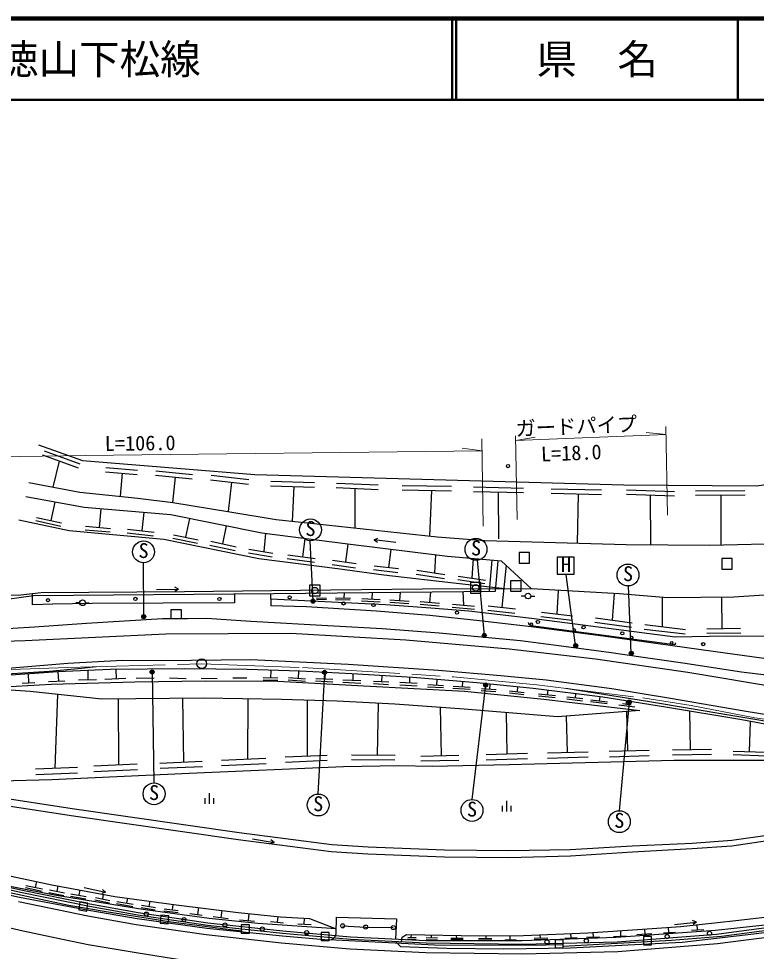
# Model space of a CAD drawing. Units: millimetres at full size, sheet at 1:1000; details may follow other scales. Extents: x -26383562 to 680000, y -222580654 to 380000.
# Drawn here: x 244280 to 335266, y 264914 to 380000 of the extents above; entities that cross this region are included whole.
import ezdxf
from ezdxf.enums import TextEntityAlignment as Align

# ---------------------------------------------------------------- set-up
doc = ezdxf.new("R2010")
doc.units = ezdxf.units.MM
doc.header["$LTSCALE"] = 1000
doc.linetypes.add('CHAIN', pattern=[18.5, 12, -1.5, 3.5, -1.5])
for name, color, linetype, lineweight in [('M-BGD', 7, 'Continuous', 25), ('M-BGD-EXST', 7, 'Continuous', 25), ('M-BMK', 2, 'CHAIN', 13), ('M-BMK-SRVR', 3, 'Continuous', 25), ('M-STR-HTXT', 7, 'Continuous', 13), ('M-STR-STRC', 7, 'Continuous', 25), ('M-TTL', 2, 'Continuous', 140), ('M-TTL-LINE', 7, 'Continuous', 50)]:
    doc.layers.add(name, color=color, linetype=linetype, lineweight=lineweight)
doc.layers.add('M-TTL-TXT', color=7, linetype='Continuous')
doc.styles.add('ＭＳ ゴシック', font='')
doc.styles.get('ＭＳ ゴシック').set_extended_font_data('MS Gothic')

msp = doc.modelspace()

# ---------------------------------------------------------------- hatches: boundary and pattern name
at = {"layer": 'M-BGD-EXST'}
for points in [[(280374, 308001, 1), (280813, 308240, 0.41421), (280474, 308340, 0.41421)], [(259489, 306089, 1), (259928, 306328, 0.41421), (259589, 306428, 0.41421)], [(301498, 303771, 1), (301937, 304010, 0.41421), (301598, 304110, 0.41421)], [(312761, 302514, 1), (313200, 302753, 0.41421), (312861, 302853, 0.41421)], [(319626, 301580, 1), (320065, 301819, 0.41421), (319726, 301919, 0.41421)], [(260522, 299268, 1), (260961, 299507, 0.41421), (260622, 299607, 0.41421)], [(281781, 299209, 1), (282220, 299448, 0.41421), (281881, 299548, 0.41421)], [(301653, 297663, 1), (302092, 297902, 0.41421), (301753, 298002, 0.41421)], [(319370, 295558, 1), (319809, 295797, 0.41421), (319469, 295897, 0.41421)]]:
    msp.add_hatch(color=256, dxfattribs=at).paths.add_polyline_path(points)

# ---------------------------------------------------------------- linework, layer by layer
at = {"layer": 'M-BGD'}
for p, q in [((247223, 326165), (251623, 324563)), ((247412, 326683), (251812, 325081)), ((248527, 322194), (249316, 325403)), ((255034, 324626), (258955, 324307)), ((254989, 324077), (258910, 323757)), ((256849, 321070), (257080, 323906)), ((261160, 323665), (265671, 323200)), ((261216, 324213), (265728, 323748)), ((263291, 320284), (263613, 323412)), ((268023, 323653), (272677, 323120)), ((267960, 323105), (272614, 322572)), ((270174, 319170), (270591, 322804)), ((275348, 322363), (280756, 322208)), ((275364, 322914), (280772, 322759)), ((278045, 317971), (278243, 322280)), ((283478, 322681), (288636, 322462)), ((291601, 322406), (297684, 322303)), ((283455, 322130), (288612, 321911)), ((285793, 317148), (285804, 322030)), ((291592, 321855), (297675, 321752)), ((295015, 316169), (295226, 321793)), ((300376, 321668), (306550, 321525)), ((300389, 322219), (306562, 322076)), ((303495, 315811), (303463, 321596)), ((309959, 321436), (316168, 321302)), ((309971, 321987), (316180, 321853)), ((313194, 315291), (313325, 321364)), ((319253, 321308), (325172, 321124)), ((319270, 321859), (325189, 321675)), ((322254, 315094), (322212, 321216)), ((327776, 321754), (333866, 321776)), ((327778, 321203), (333868, 321225)), ((330931, 315069), (330909, 321214)), ((248760, 320351), (248259, 318075)), ((254398, 319526), (254202, 317224)), ((259729, 319075), (259472, 316825)), ((246410, 318067), (249478, 317392)), ((246497, 318463), (249565, 317788)), ((265337, 318334), (264872, 316008)), ((252484, 316941), (255562, 316678)), ((252521, 317368), (255599, 317105)), ((257657, 316565), (260932, 316190)), ((257710, 317027), (260985, 316652)), ((269884, 317417), (269410, 315209)), ((263293, 315889), (266340, 315279)), ((263377, 316307), (266424, 315698)), ((267963, 315520), (271098, 314847)), ((274730, 316471), (274510, 314241)), ((279580, 315834), (279275, 313611)), ((288116, 315706), (288520, 315403)), ((267859, 315036), (270994, 314363)), ((272686, 314545), (275633, 314054)), ((284881, 315137), (284583, 312972)), ((290179, 314495), (289909, 312281)), ((272610, 314086), (275557, 313595)), ((277412, 313393), (280788, 312930)), ((277475, 313858), (280851, 313394)), ((283010, 313188), (285919, 312787)), ((295702, 313825), (295559, 311622)), ((300335, 313372), (300168, 310948)), ((302355, 309338), (302687, 313168)), ((282934, 312636), (285843, 312235)), ((288058, 312023), (291054, 311658)), ((288116, 312499), (291112, 312135)), ((293397, 311944), (296859, 311428)), ((304403, 312545), (303873, 307367)), ((293324, 311455), (296786, 310940)), ((298428, 310800), (301789, 310298)), ((298487, 311199), (301849, 310697)), ((263989, 309590), (263549, 309838)), ((275372, 308387), (275366, 309046)), ((281009, 308539), (282254, 308498)), ((283356, 308551), (285192, 308510)), ((284415, 309144), (284402, 308528)), ((286594, 308467), (288882, 308349)), ((287897, 309181), (287857, 308402)), ((291332, 309219), (291264, 308190)), ((295057, 309259), (294956, 307976)), ((299074, 309303), (299148, 307624)), ((306757, 308756), (306279, 308756)), ((307457, 308756), (307934, 308756)), ((310805, 309452), (310676, 306551)), ((317733, 309053), (317501, 305779)), ((323669, 308598), (323646, 304977)), ((330954, 308591), (330999, 304746)), ((251814, 307923), (251337, 307923)), ((252514, 307923), (252991, 307923)), ((281004, 308378), (282249, 308337)), ((283351, 308316), (285187, 308275)), ((286578, 308167), (288867, 308049)), ((290048, 307985), (292424, 307828)), ((290067, 308270), (292442, 308112)), ((293792, 307739), (296146, 307553)), ((293817, 308065), (296172, 307880)), ((297745, 307397), (300486, 307144)), ((297777, 307751), (300519, 307498)), ((302194, 307556), (305551, 307177)), ((302132, 307008), (305489, 306630)), ((308691, 306229), (312532, 305777)), ((308756, 306777), (312597, 306324)), ((315364, 305517), (319874, 304895)), ((315439, 306063), (319949, 305441)), ((321498, 305228), (326547, 304639)), ((321434, 304680), (326483, 304092)), ((329148, 304724), (333330, 304773)), ((329155, 304173), (333336, 304222)), ((249132, 299407), (249189, 298271)), ((252794, 299573), (252826, 298436)), ((256278, 299705), (256323, 298560)), ((275379, 299588), (275339, 298673)), ((278816, 299472), (278763, 298616)), ((282099, 299324), (282059, 298531)), ((244694, 298015), (246272, 298101)), ((245452, 299146), (245511, 298060)), ((247968, 298210), (249965, 298310)), ((251679, 298404), (253878, 298466)), ((254904, 298505), (257495, 298606)), ((258773, 298638), (260996, 298677)), ((262886, 298669), (264922, 298599)), ((266784, 298606), (268766, 298591)), ((270680, 298653), (272429, 298676)), ((274422, 298426), (276240, 298372)), ((274430, 298700), (276249, 298646)), ((277538, 298397), (279660, 298265)), ((277556, 298691), (279678, 298559)), ((280901, 298295), (283023, 298186)), ((280916, 298589), (283038, 298481)), ((284260, 298116), (286475, 298015)), ((284275, 298431), (286490, 298330)), ((285514, 299166), (285478, 298376)), ((288051, 298271), (289925, 298154)), ((289087, 298943), (289041, 298209)), ((291294, 298117), (293431, 298000)), ((292506, 298731), (292469, 298053)), ((295853, 298454), (295813, 297766)), ((299034, 298183), (298997, 297550)), ((288033, 297968), (289906, 297852)), ((291276, 297782), (293413, 297665)), ((294718, 297566), (296677, 297453)), ((294733, 297828), (296692, 297715)), ((297848, 297382), (299963, 297261)), ((297861, 297616), (299977, 297494)), ((301333, 297112), (303144, 296990)), ((301349, 297343), (303160, 297222)), ((302379, 297877), (302338, 297277)), ((304829, 297060), (306622, 296869)), ((305819, 297538), (305757, 296961)), ((309543, 297125), (309486, 296578)), ((249080, 296619), (248739, 287530)), ((256545, 296048), (256586, 287955)), ((264503, 296135), (264605, 288271)), ((272556, 296067), (272511, 288645)), ((279880, 295890), (279879, 289017)), ((304802, 296807), (306595, 296615)), ((308383, 296458), (310464, 296241)), ((308407, 296691), (310488, 296473)), ((311877, 296057), (313819, 295840)), ((311907, 296322), (313848, 296105)), ((312981, 296698), (312926, 296208)), ((314838, 295949), (316910, 295688)), ((315946, 296330), (315881, 295818)), ((319231, 295420), (319293, 295813)), ((288605, 295504), (288519, 289138)), ((296251, 295005), (296389, 289063)), ((314813, 295752), (316885, 295491)), ((318314, 295317), (320265, 295083)), ((318748, 295481), (319820, 295346)), ((304419, 294367), (304487, 289292)), ((311816, 293927), (311935, 289473)), ((319244, 294489), (319376, 289657)), ((327022, 294561), (327094, 289822)), ((334506, 293293), (334385, 289551)), ((277166, 288901), (282314, 289120)), ((285350, 289181), (290704, 289108)), ((293875, 289004), (298572, 289113)), ((301931, 289219), (307042, 289365)), ((309496, 289408), (314510, 289541)), ((309513, 288762), (314527, 288896)), ((317130, 289596), (322034, 289729)), ((317148, 288933), (322052, 289066)), ((324909, 289789), (329740, 289862)), ((324918, 289176), (329749, 289249)), ((332406, 289187), (336543, 289054)), ((332420, 289615), (336557, 289481)), ((253533, 287802), (258887, 288070)), ((261690, 288149), (266922, 288367)), ((261716, 287521), (266949, 287740)), ((269286, 288509), (274762, 288740)), ((269314, 287862), (274790, 288093)), ((277193, 288276), (282340, 288494)), ((285342, 288604), (290696, 288531)), ((293889, 288409), (298586, 288518)), ((301950, 288556), (307061, 288702)), ((246370, 287440), (251532, 287635)), ((246396, 286753), (251558, 286948)), ((253568, 287095), (258922, 287362)), ((267811, 283122), (267811, 284451)), ((267278, 283122), (267278, 283819)), ((268345, 283122), (268345, 283819)), ((304477, 282165), (304477, 283493)), ((303943, 282165), (303943, 282862)), ((305010, 282165), (305010, 282862)), ((275779, 278355), (275391, 278679)), ((245105, 272778), (247182, 272357)), ((245156, 273032), (247233, 272612)), ((246481, 273517), (246335, 272794)), ((249110, 272979), (249002, 272319)), ((248010, 272195), (249871, 271824)), ((248071, 272504), (249932, 272133)), ((250654, 271707), (252554, 271386)), ((250706, 272017), (252606, 271696)), ((251822, 272485), (251714, 271847)), ((254717, 271957), (254601, 271385)), ((255001, 272219), (254629, 272561)), ((253686, 271258), (255481, 270893)), ((253747, 271559), (255542, 271194)), ((256357, 270810), (258369, 270455)), ((256406, 271084), (258418, 270730)), ((257707, 271476), (257601, 270874)), ((259417, 270603), (261168, 270315)), ((260460, 271091), (260354, 270449)), ((263288, 270694), (263210, 270037)), ((259374, 270338), (261124, 270050)), ((262195, 269906), (263940, 269701)), ((262224, 270152), (263969, 269948)), ((265400, 269584), (266929, 269374)), ((266460, 270306), (266343, 269455)), ((269340, 269961), (269205, 269096)), ((272671, 269579), (272591, 268709)), ((268277, 269207), (270132, 268986)), ((271509, 268808), (273386, 268637)), ((275339, 268603), (276945, 268420)), ((276244, 269199), (276166, 268509)), ((278698, 268304), (280343, 268215)), ((279477, 268995), (279438, 268264)), ((327867, 268527), (327405, 268732)), ((327940, 268187), (327987, 267563)), ((312340, 267120), (312378, 266582)), ((315103, 267247), (315120, 266687)), ((318494, 267460), (318523, 266795)), ((320523, 266978), (322371, 267124)), ((321475, 267649), (321522, 267057)), ((323804, 267187), (325293, 267297)), ((324395, 267853), (324440, 267234)), ((327271, 267509), (328774, 267622)), ((292255, 266459), (293305, 266418)), ((292263, 266663), (293313, 266622)), ((292677, 266992), (292664, 266647)), ((294548, 266367), (295931, 266346)), ((294551, 266610), (295935, 266590)), ((295174, 266941), (295169, 266601)), ((297598, 266544), (299100, 266550)), ((297599, 266356), (299101, 266361)), ((298263, 266878), (298264, 266547)), ((301013, 266498), (302622, 266513)), ((301015, 266305), (302624, 266320)), ((301917, 266829), (301920, 266506)), ((304230, 266341), (305645, 266377)), ((304868, 266863), (304881, 266357)), ((307865, 266528), (309531, 266596)), ((307872, 266361), (309538, 266428)), ((308566, 266965), (308583, 266557)), ((311663, 266532), (313185, 266640)), ((314314, 266658), (315926, 266716)), ((317636, 266757), (319208, 266824))]:
    msp.add_line(p, q, dxfattribs=at)
for points in [[(282467, 266293), (276825, 266781), (267495, 267723), (258905, 268933), (252931, 269973), (244373, 271552), (237473, 273094), (227807, 275635), (222168, 277387), (213447, 280324), (205702, 283102), (199301, 285641), (188766, 290205), (179778, 294514), (173385, 297908), (166280, 301852), (151637, 310760), (145598, 314868), (141368, 317826), (137336, 320767), (131533, 325280), (124223, 331299), (118744, 336060), (113198, 341180)], [(246709, 327426), (252142, 325474), (273429, 323759), (295487, 323130), (318929, 322469), (335267, 322348), (340390, 323110), (342956, 323491), (344553, 323626), (348940, 323250), (350024, 321139), (349947, 308623), (350057, 304116), (347705, 303729), (331536, 303793), (325252, 303686), (307529, 305987), (299820, 306876), (295124, 307276), (289525, 307666), (275372, 308387), (275387, 307563)], [(245530, 322747), (251805, 321588), (258990, 320850), (263291, 320284), (270329, 319145), (276027, 318185), (282207, 317529), (295892, 316076), (301797, 315614), (319201, 315121), (329503, 315032), (339792, 315295)], [(341209, 309183), (332496, 308601), (324306, 308547), (318396, 309015), (307518, 309641), (303841, 313068), (297181, 313646), (284881, 315137), (274279, 316531), (263065, 318792), (252363, 319698), (245156, 321004)], [(304232, 309637), (298649, 310251), (289324, 311332), (283618, 312118), (273912, 313363), (262204, 315716), (250498, 316786), (244306, 318098)], [(290792, 315382), (288116, 315706), (288581, 315904)], [(241324, 308169), (246120, 308811), (275768, 309050), (303094, 309346), (303420, 313105)], [(307518, 309641), (294065, 309623), (279034, 309451), (264755, 309255), (247074, 309150), (244548, 308855), (241324, 308819)], [(261294, 309565), (263989, 309590), (263554, 309333)], [(270903, 309011), (270887, 307922), (253287, 307854), (248503, 307744), (245970, 307686), (245988, 309023)], [(351296, 299797), (342157, 300441), (337401, 300876), (329922, 301931), (316392, 303795), (307499, 304957), (301135, 305694), (294992, 306347), (288401, 306891), (279768, 307421), (275387, 307563)], [(264356, 305956), (264356, 307053), (263056, 307053), (263056, 305943)], [(339530, 298602), (333443, 299367), (326184, 300482), (321316, 301175), (317056, 301780), (311209, 302580), (306184, 303208), (300928, 303724), (296152, 304162), (289124, 304712), (283164, 305028), (272898, 305615), (267447, 305973), (265110, 305963), (262016, 305932), (252663, 305357), (246240, 304932), (238184, 304441)], [(307141, 305476), (307153, 305344), (307292, 305197), (307491, 305137), (325179, 302785), (325269, 302801), (325316, 302846), (325310, 302913), (325302, 302998)], [(436560, 302096), (436330, 301981), (434739, 301625), (427222, 299798), (417622, 297522), (410387, 295995), (403119, 294651), (393341, 293252), (387025, 292552), (382274, 292163), (375350, 291773), (370549, 291603), (363317, 291540), (356687, 291665), (349103, 291986), (340537, 292621), (332123, 294006), (321861, 295729), (311780, 297344)], [(239024, 298610), (238992, 298812), (242824, 299170), (248104, 299499), (252037, 299836), (253832, 300051)], [(386676, 292523), (386675, 292213), (382276, 291875), (376191, 291480), (371720, 291276), (363096, 291205), (356748, 291301), (350782, 291529), (343976, 291985), (339438, 292382), (333462, 293485), (324052, 295057), (316347, 296280), (307740, 297349), (300790, 298033), (292903, 298706), (285391, 299173), (278964, 299467), (272470, 299686), (264723, 299790), (255551, 299697), (249132, 299407), (241540, 298868), (239024, 298610)], [(437315, 295718), (434497, 295793), (395598, 289868), (360766, 282715), (350934, 280696), (332236, 277907), (327338, 277552), (319972, 277163), (312349, 276640), (304759, 276438), (296793, 276517), (287351, 276902), (282826, 277185), (271347, 278657), (251030, 281601), (234638, 284092), (229561, 285310), (222960, 287268), (219359, 288467)], [(437153, 296277), (434501, 296418), (395460, 290497), (360705, 283273), (350837, 281235), (332252, 278609), (327342, 278228), (319942, 277882), (312305, 277425), (304752, 277314), (296815, 277393), (287396, 277777), (282910, 278058), (271466, 279525), (251158, 282468), (234806, 284952), (229788, 286157), (223223, 288104), (219636, 289298)], [(213679, 292675), (224506, 288743), (229395, 287256), (233017, 286449), (236829, 286031), (242095, 285963), (248385, 286098), (265311, 286904), (284360, 287741), (291127, 287840), (295291, 287744), (304788, 287954), (325117, 288501), (339539, 288491), (350126, 289273), (368997, 290893), (371720, 291276)], [(411438, 286878), (401621, 283350), (396842, 281657), (390940, 279666), (384604, 277834), (378701, 276167), (370360, 273979), (360529, 271749), (348334, 269488), (338645, 268112), (330368, 267013), (318101, 266064), (306405, 265741), (294549, 265929), (285204, 266380), (276818, 267101), (267564, 268118), (258978, 269371), (253020, 270434), (244506, 272175), (237623, 273712)], [(209651, 283985), (218421, 280991), (224630, 278989), (230792, 277244), (240817, 274724), (248356, 273117), (256162, 271693), (263687, 270638), (271363, 269719), (276592, 269162), (280171, 268955), (283456, 267687)], [(214607, 280433), (223829, 277372), (235871, 273979), (242978, 272207), (250483, 270632), (255093, 269820), (263076, 268563), (270752, 267574), (271858, 267451)], [(273123, 278813), (275779, 278355), (275305, 278181)], [(283456, 267687), (273800, 268343), (267781, 268976), (259309, 270112), (248695, 271827), (242177, 273138), (235303, 274880)], [(343287, 269068), (338605, 268403), (330233, 267500), (317993, 266608), (306391, 266224), (294558, 266223), (285223, 266674), (276846, 267393), (267601, 268410), (259025, 269661), (253076, 270723), (244567, 272462), (237693, 273998)], [(252370, 272806), (255001, 272219), (254519, 272068)], [(291518, 266076), (291587, 266671), (292132, 267003), (301119, 266820), (306535, 266882), (314487, 267209), (321217, 267631), (325938, 267961), (332724, 268728), (338456, 269374), (339577, 269546)], [(282467, 266293), (282868, 266356), (283087, 266479), (283276, 266677), (283450, 267055), (283471, 269147), (290877, 268927), (290755, 266407)], [(290756, 266112), (291393, 265523), (297107, 265314), (304114, 265220), (312364, 265366), (319457, 265709), (326123, 266032), (334597, 267026), (341740, 267958), (342633, 268127), (343342, 268779)], [(311444, 265539), (324811, 266298), (330963, 266802), (335326, 267343), (342915, 268386)], [(325186, 268244), (327867, 268527), (327458, 268229)], [(284236, 268064), (287071, 267914), (290492, 267848)], [(282583, 266376), (295572, 265728), (307154, 265656), (311444, 265745)]]:
    msp.add_lwpolyline(points, dxfattribs=at)
for points in [[(305996, 312817), (307296, 312817), (307296, 314117), (305996, 314117)], [(331002, 312072), (332302, 312072), (332302, 313372), (331002, 313372)], [(280164, 308777), (281464, 308777), (281464, 310077), (280164, 310077)], [(300004, 309124), (301304, 309124), (301304, 310424), (300004, 310424)], [(304944, 309352), (306244, 309352), (306244, 310652), (304944, 310652)], [(239595, 297405), (248283, 297870), (258615, 298170), (267339, 298288), (276236, 298238), (286843, 297684), (299267, 297035), (309054, 296039), (320910, 294616), (310724, 293844), (299236, 294796), (290664, 295395), (283566, 295770), (276689, 295994), (267084, 296163), (254536, 296027), (245701, 296986)], [(251682, 270031), (252671, 269882), (252821, 270870), (251832, 271020)], [(261734, 268382), (262730, 268290), (262822, 269286), (261826, 269378)], [(271737, 267168), (272737, 267168), (272737, 268168), (271737, 268168)], [(281583, 266247), (282583, 266247), (282583, 267247), (281583, 267247)], [(310444, 265332), (311444, 265332), (311444, 266332), (310444, 266332)], [(321349, 265729), (322349, 265729), (322349, 266729), (321349, 266729)]]:
    msp.add_lwpolyline(points, close=True, dxfattribs=at)
for centre, radius in [((304639, 324784), 200), ((280814, 309427), 400), ((300654, 309774), 400), ((247900, 308247), 200), ((258688, 308403), 200), ((269045, 308392), 200), ((277701, 308591), 200), ((307107, 308756), 350), ((252164, 307923), 350), ((284348, 307847), 200), ((288039, 307646), 200), ((298341, 306707), 200), ((307525, 305284), 150), ((308321, 305557), 200), ((313962, 304890), 200), ((312810, 304581), 150), ((318736, 304158), 200), ((319879, 303641), 150), ((324825, 302983), 150), ((328713, 302816), 200), ((260023, 269516), 250), ((264671, 268838), 250), ((269720, 268177), 250), ((284236, 268064), 250), ((287071, 267914), 250), ((274328, 267670), 250), ((279809, 267223), 250), ((290492, 267848), 250), ((324266, 266750), 250), ((329485, 267141), 250), ((309443, 266072), 250), ((314296, 266222), 250)]:
    msp.add_circle(centre, radius, dxfattribs=at)
at = {"layer": 'M-BGD-EXST'}
for p, q in [((280594, 308121), (280251, 315573)), ((301718, 303890), (300878, 313181)), ((312816, 313564), (310716, 313564)), ((310716, 313564), (310716, 311464)), ((312816, 311464), (312816, 313564)), ((259708, 306208), (259679, 312854)), ((310716, 311464), (312816, 311464)), ((312981, 302634), (311810, 311400)), ((319845, 301699), (319484, 310005)), ((260742, 299388), (260940, 285695)), ((282000, 299329), (281172, 284319)), ((301873, 297783), (300193, 283655)), ((319589, 295677), (318343, 282266))]:
    msp.add_line(p, q, dxfattribs=at)
for centre, radius in [((280279, 316922), 1350), ((259685, 314204), 1350), ((300694, 314518), 1350), ((319442, 311354), 1350), ((280594, 308121), 250), ((259708, 306208), 250), ((301718, 303890), 250), ((312981, 302634), 250), ((319845, 301699), 250), ((260742, 299388), 250), ((282000, 299329), 250), ((301873, 297783), 250), ((319589, 295677), 250), ((260981, 284346), 1350), ((281228, 282970), 1350), ((300200, 282305), 1350), ((318364, 280917), 1350)]:
    msp.add_circle(centre, radius, dxfattribs=at)
at = {"layer": 'M-BMK'}
msp.add_lwpolyline([(243351, 299690), (250357, 299957), (266868, 300404), (279302, 299939), (297899, 298779), (308200, 297784), (321263, 296177), (327220, 295268), (335085, 293743), (339970, 293032), (345361, 292564), (354442, 292026), (363677, 291942), (366397, 292002), (374423, 292181), (376710, 292337)], dxfattribs=at)
at = {"layer": 'M-BMK-SRVR'}
msp.add_circle((266868, 300404), 600, dxfattribs=at)
at = {"layer": 'M-STR-HTXT'}
for p, q in [((324329, 318720), (324120, 329660)), ((301567, 317361), (301407, 328155)), ((305750, 318197), (305577, 328543)), ((324138, 328702), (305587, 327936)), ((305587, 327936), (308002, 328378)), ((324138, 328702), (321695, 328943)), ((301429, 326683), (298994, 326994))]:
    msp.add_line(p, q, dxfattribs=at)
msp.add_lwpolyline([(301429, 326683), (252482, 326081), (223223, 325660), (197558, 325227)], dxfattribs=at)
at = {"layer": 'M-STR-STRC'}
for points in [[(239734, 303111), (245099, 303260), (262434, 304109), (277794, 304179), (292022, 303336), (304789, 302255), (315420, 301013), (326802, 299359), (338350, 297436), (343839, 296802), (350245, 296214), (358051, 295750), (368615, 295820), (377052, 296163), (386661, 296908), (395560, 298096), (407851, 299959), (428674, 304327), (444758, 308045)], [(242466, 299832), (250359, 300492), (257094, 300861), (261923, 300790), (272916, 300931), (284925, 300359), (296047, 299618), (303757, 298950), (309345, 298412), (317432, 297350), (324687, 296173), (333785, 294604), (340100, 293564), (346186, 293047), (356718, 292569), (364887, 292453), (369401, 292389), (379163, 292779), (390420, 293709), (395217, 294289), (405289, 295753), (414411, 297467), (427240, 300369), (437618, 302855)], [(412018, 285188), (402294, 281755), (397419, 280129), (391339, 278228), (384945, 276421), (379072, 274783), (370657, 272658), (360760, 270579), (348527, 268311), (338808, 266930), (330493, 265826), (318163, 264872), (306412, 264547), (294511, 264737), (285124, 265190), (276701, 265913), (267413, 266935), (258787, 268193), (252796, 269263), (244256, 271008)], [(345700, 264309), (334155, 262752), (329115, 262322), (324601, 261911), (320232, 261619), (315588, 261309), (306251, 261119), (298063, 261170), (291809, 261324), (286514, 261610), (277472, 262280), (273270, 262749), (267325, 263408), (263384, 263986), (258770, 264751), (252866, 265730), (249684, 266361), (244839, 267421), (236760, 269238)]]:
    msp.add_lwpolyline(points, dxfattribs=at)
at = {"layer": 'M-TTL'}
msp.add_line((680000, 380000), (40000, 380000), dxfattribs=at)
at = {"layer": 'M-TTL-LINE'}
for p, q in [((297750, 380000), (297750, 370000)), ((298250, 380000), (298250, 370000)), ((333000, 380000), (333000, 370000)), ((40000, 370000), (680000, 370000))]:
    msp.add_line(p, q, dxfattribs=at)

# ---------------------------------------------------------------- texts
at = {"layer": 'M-BGD-EXST', "style": 'ＭＳ ゴシック'}
for p in [(279623, 315630), (300039, 313226), (259029, 312912), (318786, 310062), (260326, 283053), (280573, 281678), (299545, 281012), (317709, 279624)]:
    msp.add_text('S', height=1833, rotation=358.508, dxfattribs=at).set_placement(p, align=Align.BOTTOM_LEFT)
msp.add_text('H', height=1833, dxfattribs=at).set_placement((311169, 311156), align=Align.BOTTOM_LEFT)
at = {"layer": 'M-STR-HTXT', "style": 'ＭＳ ゴシック'}
for s, rotation, p in [('ガードパイプ', 2.362, (305623, 327938)), ('L=106.0', 0.704, (254923, 326111)), ('L=18.0', 2.362, (308763, 324798))]:
    msp.add_text(s, height=1833, rotation=rotation, dxfattribs=at).set_placement(p, align=Align.BOTTOM_LEFT)
at = {"layer": 'M-TTL-TXT', "style": 'ＭＳ ゴシック'}
msp.add_text('一般県道\u3000徳山下松線', height=3666, dxfattribs=at).set_placement((216734, 375000), align=Align.MIDDLE_LEFT)
msp.add_text('県\u3000名', height=3666, dxfattribs=at).set_placement((315625, 375000), align=Align.MIDDLE_CENTER)

doc.saveas('drawing.dxf')
